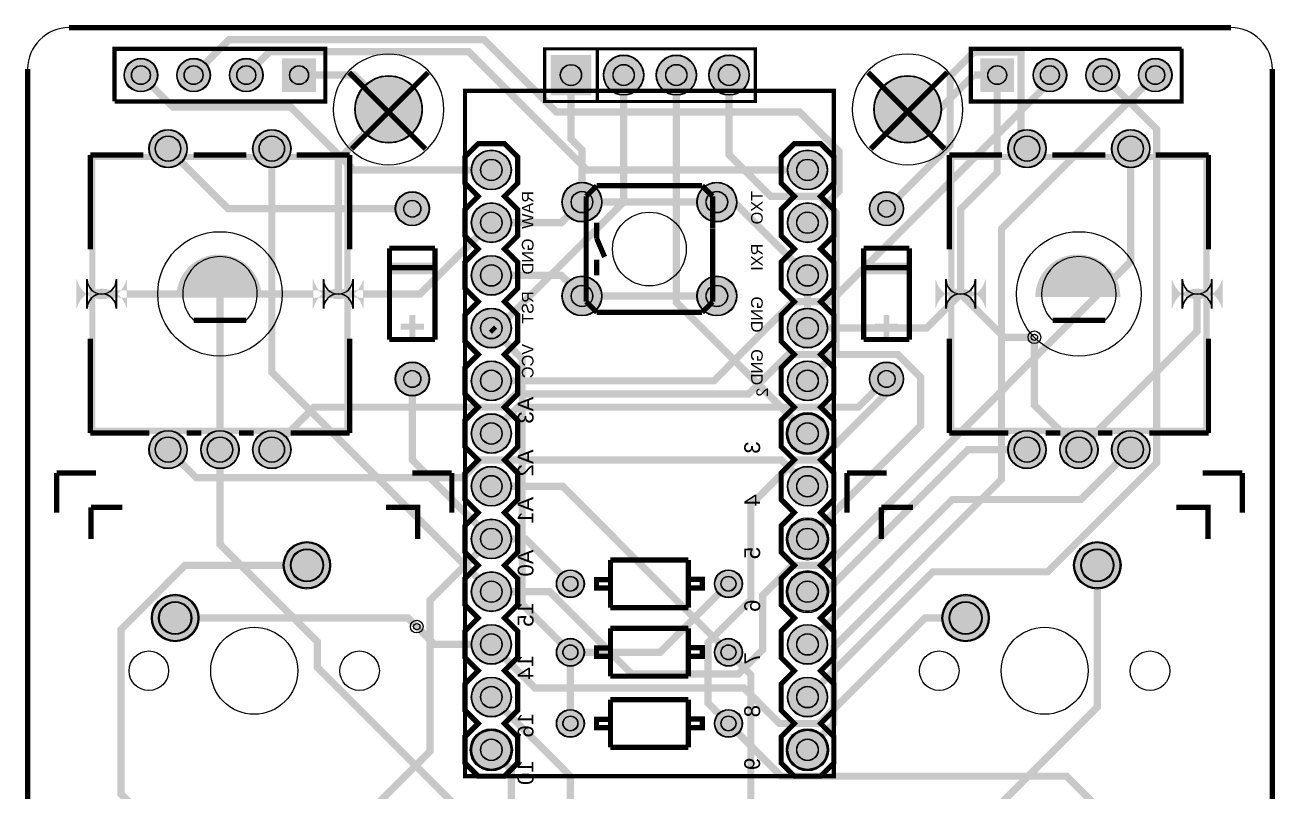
# Model space of a CAD drawing. Header units: millimetres. Extents: x -0.1 to 73.2, y -80.1 to 0.1.
# Drawn here: x -0.1 to 60.1, y -36.8 to 0.1 of the extents above; entities that cross this region are included whole.
import ezdxf

# ---------------------------------------------------------------- set-up
doc = ezdxf.new("R2010")
doc.units = ezdxf.units.MM
for name, color, linetype, true_color in [('BoardOutLine', 7, 'Continuous', 0xff00ff), ('BottomLayer', 7, 'Continuous', 0x0000ff), ('BottomSilkLayer', 7, 'Continuous', 0x66cc33), ('BottomSolderMaskLayer', 7, 'Continuous', 0xaa00ff), ('Document', 7, 'Continuous', 0xffffff), ('Hole', 7, 'Continuous', 0x222222), ('Multi-Layer', 7, 'Continuous', 0xc0c0c0), ('TopLayer', 7, 'Continuous', 0xff0000), ('TopSilkLayer', 7, 'Continuous', 0xffcc00), ('TopSolderMaskLayer', 7, 'Continuous', 0x800080)]:
    doc.layers.add(name, color=color, linetype=linetype, true_color=true_color)
doc.styles.get("Standard").update_dxf_attribs({"font": 'arial.ttf'})

msp = doc.modelspace()

# ---------------------------------------------------------------- hatches: boundary and pattern name
at = {"layer": 'BottomSolderMaskLayer'}
for points in [[(4.648, -2.286, 1), (6.274, -2.286, 1)], [(7.188, -2.286, 1), (8.814, -2.286, 1)], [(9.728, -2.286, 1), (11.354, -2.286, 1)], [(13.894, -3.099), (12.268, -3.099), (12.268, -1.473), (13.894, -1.473)], [(25.215, -1.312), (27.165, -1.312), (27.165, -3.263), (25.215, -3.263)], [(27.755, -2.285, 1), (29.705, -2.285, 1)], [(30.295, -2.285, 1), (32.245, -2.285, 1)], [(32.835, -2.285, 1), (34.785, -2.285, 1)], [(45.923, -1.473), (47.549, -1.473), (47.549, -3.099), (45.923, -3.099)], [(48.463, -2.286, 1), (50.089, -2.286, 1)], [(51.003, -2.286, 1), (52.629, -2.286, 1)], [(53.543, -2.286, 1), (55.169, -2.286, 1)], [(15.773, -3.937, 1), (19.025, -3.937, 1)], [(40.792, -3.937, 1), (44.044, -3.937, 1)], [(5.846, -5.831, 1), (7.697, -5.831, 1)], [(10.846, -5.831, 1), (12.697, -5.831, 1)], [(47.248, -5.831, 1), (49.099, -5.831, 1)], [(52.248, -5.831, 1), (54.099, -5.831, 1)], [(21.387, -6.858, 1), (23.317, -6.858, 1)], [(36.627, -6.858, 1), (38.557, -6.858, 1)], [(25.756, -8.407, 1), (27.686, -8.407, 1)], [(32.258, -8.407, 1), (34.188, -8.407, 1)], [(17.717, -8.727, 1), (19.367, -8.727, 1)], [(21.387, -9.398, 1), (23.317, -9.398, 1)], [(36.627, -9.398, 1), (38.557, -9.398, 1)], [(40.577, -8.727, 1), (42.227, -8.727, 1)], [(21.387, -11.938, 1), (23.317, -11.938, 1)], [(36.627, -11.938, 1), (38.557, -11.938, 1)], [(25.756, -12.929, 1), (27.686, -12.929, 1)], [(32.258, -12.929, 1), (34.188, -12.929, 1)], [(4.796, -12.122, -0.785398), (2.346, -12.122), (2.346, -13.54, -0.785398), (4.796, -13.54)], [(16.196, -12.122, -0.785398), (13.746, -12.122), (13.746, -13.54, -0.785398), (16.196, -13.54)], [(46.198, -12.122, -0.785398), (43.748, -12.122), (43.748, -13.54, -0.785398), (46.198, -13.54)], [(57.599, -12.122, -0.785398), (55.148, -12.122), (55.148, -13.54, -0.785398), (57.599, -13.54)], [(21.387, -14.478, 1), (23.317, -14.478, 1)], [(36.627, -14.478, 1), (38.557, -14.478, 1)], [(17.717, -16.927, 1), (19.367, -16.927, 1)], [(21.387, -17.018, 1), (23.317, -17.018, 1)], [(36.627, -17.018, 1), (38.557, -17.018, 1)], [(40.577, -16.927, 1), (42.227, -16.927, 1)], [(21.387, -19.558, 1), (23.317, -19.558, 1)], [(36.627, -19.558, 1), (38.557, -19.558, 1)], [(5.846, -20.331, 1), (7.697, -20.331, 1)], [(8.346, -20.331, 1), (10.196, -20.331, 1)], [(10.846, -20.331, 1), (12.697, -20.331, 1)], [(47.248, -20.331, 1), (49.099, -20.331, 1)], [(49.748, -20.331, 1), (51.599, -20.331, 1)], [(52.248, -20.331, 1), (54.099, -20.331, 1)], [(21.387, -22.098, 1), (23.317, -22.098, 1)], [(36.627, -22.098, 1), (38.557, -22.098, 1)], [(21.387, -24.638, 1), (23.317, -24.638, 1)], [(36.627, -24.638, 1), (38.557, -24.638, 1)], [(12.319, -25.908, 1), (14.605, -25.908, 1)], [(50.419, -25.908, 1), (52.705, -25.908, 1)], [(21.387, -27.178, 1), (23.317, -27.178, 1)], [(25.487, -26.797, 1), (26.837, -26.797, 1)], [(33.107, -26.797, 1), (34.457, -26.797, 1)], [(36.627, -27.178, 1), (38.557, -27.178, 1)], [(5.969, -28.448, 1), (8.255, -28.448, 1)], [(44.069, -28.448, 1), (46.355, -28.448, 1)], [(21.387, -29.718, 1), (23.317, -29.718, 1)], [(36.627, -29.718, 1), (38.557, -29.718, 1)], [(25.487, -30.099, 1), (26.837, -30.099, 1)], [(33.107, -30.099, 1), (34.457, -30.099, 1)], [(21.387, -32.258, 1), (23.317, -32.258, 1)], [(36.627, -32.258, 1), (38.557, -32.258, 1)], [(25.487, -33.528, 1), (26.837, -33.528, 1)], [(33.107, -33.528, 1), (34.457, -33.528, 1)], [(21.387, -34.798, 1), (23.317, -34.798, 1)], [(36.627, -34.798, 1), (38.557, -34.798, 1)]]:
    msp.add_hatch(color=256, dxfattribs=at).paths.add_polyline_path(points)
at = {"layer": 'Document'}
for points in [[(2.971, -6.081), (15.571, -6.081), (15.571, -6.381), (2.971, -6.381)], [(2.971, -6.381), (2.971, -19.581), (3.271, -19.581), (3.271, -6.381)], [(15.571, -6.381), (15.571, -19.581), (15.271, -19.581), (15.271, -6.381)], [(44.373, -6.081), (56.973, -6.081), (56.973, -6.381), (44.373, -6.381)], [(44.373, -6.381), (44.373, -19.581), (44.673, -19.581), (44.673, -6.381)], [(56.973, -6.381), (56.973, -19.581), (56.673, -19.581), (56.673, -6.381)], [(7.171, -12.981), (7.172, -12.916), (7.175, -12.851), (7.18, -12.786), (7.188, -12.722), (7.197, -12.657), (7.208, -12.593), (7.221, -12.529), (7.237, -12.466), (7.254, -12.403), (7.273, -12.341), (7.295, -12.28), (7.318, -12.219), (7.343, -12.159), (7.37, -12.1), (7.399, -12.042), (7.43, -11.984), (7.462, -11.928), (7.496, -11.873), (7.532, -11.819), (7.57, -11.766), (7.61, -11.714), (7.651, -11.663), (7.693, -11.614), (7.737, -11.566), (7.783, -11.52), (7.83, -11.475), (7.879, -11.432), (7.928, -11.39), (7.98, -11.35), (8.032, -11.311), (8.085, -11.274), (8.14, -11.239), (8.196, -11.206), (8.253, -11.174), (8.311, -11.144), (8.369, -11.116), (8.429, -11.09), (8.489, -11.066), (8.551, -11.044), (8.612, -11.023), (8.675, -11.005), (8.738, -10.989), (8.801, -10.974), (8.865, -10.962), (8.929, -10.952), (8.994, -10.944), (9.059, -10.937), (9.123, -10.933), (9.188, -10.931), (9.254, -10.931), (9.319, -10.933), (9.383, -10.937), (9.448, -10.944), (9.513, -10.952), (9.577, -10.962), (9.641, -10.974), (9.704, -10.989), (9.767, -11.005), (9.83, -11.023), (9.892, -11.044), (9.953, -11.066), (10.013, -11.09), (10.073, -11.116), (10.131, -11.144), (10.189, -11.174), (10.246, -11.206), (10.302, -11.239), (10.357, -11.274), (10.41, -11.311), (10.463, -11.35), (10.514, -11.39), (10.563, -11.432), (10.612, -11.475), (10.659, -11.52), (10.705, -11.566), (10.749, -11.614), (10.791, -11.663), (10.832, -11.714), (10.872, -11.766), (10.91, -11.819), (10.946, -11.873), (10.98, -11.928), (11.012, -11.984), (11.043, -12.042), (11.072, -12.1), (11.099, -12.159), (11.124, -12.219), (11.147, -12.28), (11.169, -12.341), (11.188, -12.403), (11.205, -12.466), (11.221, -12.529), (11.234, -12.593), (11.245, -12.657), (11.255, -12.722), (11.262, -12.786), (11.267, -12.851), (11.27, -12.916), (11.271, -12.981)], [(19.662, -11.887), (19.662, -11.327), (17.422, -11.327), (17.422, -11.887)], [(42.522, -11.887), (42.522, -11.327), (40.282, -11.327), (40.282, -11.887)], [(48.573, -12.981), (48.574, -12.916), (48.577, -12.851), (48.582, -12.786), (48.59, -12.722), (48.599, -12.657), (48.61, -12.593), (48.623, -12.529), (48.639, -12.466), (48.656, -12.403), (48.675, -12.341), (48.697, -12.28), (48.72, -12.219), (48.745, -12.159), (48.772, -12.1), (48.801, -12.042), (48.832, -11.984), (48.864, -11.928), (48.899, -11.873), (48.935, -11.819), (48.972, -11.766), (49.012, -11.714), (49.053, -11.663), (49.095, -11.614), (49.139, -11.566), (49.185, -11.52), (49.232, -11.475), (49.281, -11.432), (49.33, -11.39), (49.382, -11.35), (49.434, -11.311), (49.488, -11.274), (49.542, -11.239), (49.598, -11.206), (49.655, -11.174), (49.713, -11.144), (49.772, -11.116), (49.831, -11.09), (49.891, -11.066), (49.953, -11.044), (50.014, -11.023), (50.077, -11.005), (50.14, -10.989), (50.203, -10.974), (50.267, -10.962), (50.331, -10.952), (50.396, -10.944), (50.461, -10.937), (50.526, -10.933), (50.591, -10.931), (50.656, -10.931), (50.721, -10.933), (50.786, -10.937), (50.85, -10.944), (50.915, -10.952), (50.979, -10.962), (51.043, -10.974), (51.106, -10.989), (51.169, -11.005), (51.232, -11.023), (51.294, -11.044), (51.355, -11.066), (51.415, -11.09), (51.475, -11.116), (51.533, -11.144), (51.591, -11.174), (51.648, -11.206), (51.704, -11.239), (51.759, -11.274), (51.812, -11.311), (51.865, -11.35), (51.916, -11.39), (51.966, -11.432), (52.014, -11.475), (52.061, -11.52), (52.107, -11.566), (52.151, -11.614), (52.193, -11.663), (52.235, -11.714), (52.274, -11.766), (52.312, -11.819), (52.348, -11.873), (52.382, -11.928), (52.414, -11.984), (52.445, -12.042), (52.474, -12.1), (52.501, -12.159), (52.526, -12.219), (52.549, -12.28), (52.571, -12.341), (52.59, -12.403), (52.607, -12.466), (52.623, -12.529), (52.636, -12.593), (52.647, -12.657), (52.657, -12.722), (52.664, -12.786), (52.669, -12.851), (52.672, -12.916), (52.673, -12.981)], [(18.682, -14.127), (18.682, -14.967), (18.402, -14.967), (18.402, -14.127), (18.402, -13.847), (18.682, -13.847)], [(41.542, -14.127), (41.542, -14.967), (41.262, -14.967), (41.262, -14.127), (41.262, -13.847), (41.542, -13.847)], [(18.262, -14.267), (19.102, -14.267), (19.102, -14.547), (18.262, -14.547), (17.982, -14.547), (17.982, -14.267)], [(41.122, -14.267), (41.962, -14.267), (41.962, -14.547), (41.122, -14.547), (40.842, -14.547), (40.842, -14.267)], [(3.271, -19.581), (15.271, -19.581), (15.271, -19.281), (3.271, -19.281)], [(44.673, -19.581), (56.673, -19.581), (56.673, -19.281), (44.673, -19.281)]]:
    msp.add_hatch(color=256, dxfattribs=at).paths.add_polyline_path(points)
at = {"layer": 'Multi-Layer'}
for points in [[(4.674, -2.286, 1), (6.248, -2.286, 1)], [(7.214, -2.286, 1), (8.788, -2.286, 1)], [(9.754, -2.286, 1), (11.328, -2.286, 1)], [(13.868, -3.073), (12.294, -3.073), (12.294, -1.499), (13.868, -1.499)], [(25.24, -1.337), (27.14, -1.337), (27.14, -3.237), (25.24, -3.237)], [(27.78, -2.285, 1), (29.68, -2.285, 1)], [(30.32, -2.285, 1), (32.22, -2.285, 1)], [(32.86, -2.285, 1), (34.76, -2.285, 1)], [(45.949, -1.499), (47.523, -1.499), (47.523, -3.073), (45.949, -3.073)], [(48.489, -2.286, 1), (50.064, -2.286, 1)], [(51.029, -2.286, 1), (52.604, -2.286, 1)], [(53.569, -2.286, 1), (55.144, -2.286, 1)], [(15.799, -3.937, 1), (18.999, -3.937, 1)], [(40.818, -3.937, 1), (44.018, -3.937, 1)], [(5.871, -5.831, 1), (7.671, -5.831, 1)], [(10.871, -5.831, 1), (12.671, -5.831, 1)], [(47.273, -5.831, 1), (49.073, -5.831, 1)], [(52.273, -5.831, 1), (54.073, -5.831, 1)], [(21.412, -6.858, 1), (23.292, -6.858, 1)], [(36.652, -6.858, 1), (38.532, -6.858, 1)], [(25.781, -8.407, 1), (27.661, -8.407, 1)], [(32.283, -8.407, 1), (34.163, -8.407, 1)], [(17.742, -8.727, 1), (19.342, -8.727, 1)], [(40.602, -8.727, 1), (42.202, -8.727, 1)], [(21.412, -9.398, 1), (23.292, -9.398, 1)], [(36.652, -9.398, 1), (38.532, -9.398, 1)], [(21.412, -11.938, 1), (23.292, -11.938, 1)], [(36.652, -11.938, 1), (38.532, -11.938, 1)], [(25.781, -12.929, 1), (27.661, -12.929, 1)], [(32.283, -12.929, 1), (34.163, -12.929, 1)], [(4.771, -12.131, -0.785398), (2.371, -12.131), (2.371, -13.531, -0.785398), (4.771, -13.531)], [(16.171, -12.131, -0.785398), (13.771, -12.131), (13.771, -13.531, -0.785398), (16.171, -13.531)], [(46.173, -12.131, -0.785398), (43.773, -12.131), (43.773, -13.531, -0.785398), (46.173, -13.531)], [(57.573, -12.131, -0.785398), (55.173, -12.131), (55.173, -13.531, -0.785398), (57.573, -13.531)], [(21.412, -14.478, 1), (23.292, -14.478, 1)], [(36.652, -14.478, 1), (38.532, -14.478, 1)], [(17.742, -16.927, 1), (19.342, -16.927, 1)], [(21.412, -17.018, 1), (23.292, -17.018, 1)], [(36.652, -17.018, 1), (38.532, -17.018, 1)], [(40.602, -16.927, 1), (42.202, -16.927, 1)], [(21.412, -19.558, 1), (23.292, -19.558, 1)], [(36.652, -19.558, 1), (38.532, -19.558, 1)], [(5.871, -20.331, 1), (7.671, -20.331, 1)], [(8.371, -20.331, 1), (10.171, -20.331, 1)], [(10.871, -20.331, 1), (12.671, -20.331, 1)], [(47.273, -20.331, 1), (49.073, -20.331, 1)], [(49.773, -20.331, 1), (51.573, -20.331, 1)], [(52.273, -20.331, 1), (54.073, -20.331, 1)], [(21.412, -22.098, 1), (23.292, -22.098, 1)], [(36.652, -22.098, 1), (38.532, -22.098, 1)], [(21.412, -24.638, 1), (23.292, -24.638, 1)], [(36.652, -24.638, 1), (38.532, -24.638, 1)], [(12.37, -25.908, 1), (14.554, -25.908, 1)], [(50.47, -25.908, 1), (52.654, -25.908, 1)], [(21.412, -27.178, 1), (23.292, -27.178, 1)], [(25.512, -26.797, 1), (26.812, -26.797, 1)], [(33.132, -26.797, 1), (34.432, -26.797, 1)], [(36.652, -27.178, 1), (38.532, -27.178, 1)], [(6.02, -28.448, 1), (8.204, -28.448, 1)], [(44.12, -28.448, 1), (46.304, -28.448, 1)], [(21.412, -29.718, 1), (23.292, -29.718, 1)], [(36.652, -29.718, 1), (38.532, -29.718, 1)], [(25.512, -30.099, 1), (26.812, -30.099, 1)], [(33.132, -30.099, 1), (34.432, -30.099, 1)], [(21.412, -32.258, 1), (23.292, -32.258, 1)], [(36.652, -32.258, 1), (38.532, -32.258, 1)], [(25.512, -33.528, 1), (26.812, -33.528, 1)], [(33.132, -33.528, 1), (34.432, -33.528, 1)], [(21.412, -34.798, 1), (23.292, -34.798, 1)], [(36.652, -34.798, 1), (38.532, -34.798, 1)]]:
    msp.add_hatch(color=256, dxfattribs=at).paths.add_polyline_path(points)
at = {"layer": 'TopSolderMaskLayer'}
for points in [[(4.648, -2.286, 1), (6.274, -2.286, 1)], [(7.188, -2.286, 1), (8.814, -2.286, 1)], [(9.728, -2.286, 1), (11.354, -2.286, 1)], [(13.894, -3.099), (12.268, -3.099), (12.268, -1.473), (13.894, -1.473)], [(25.215, -1.312), (27.165, -1.312), (27.165, -3.263), (25.215, -3.263)], [(27.755, -2.285, 1), (29.705, -2.285, 1)], [(30.295, -2.285, 1), (32.245, -2.285, 1)], [(32.835, -2.285, 1), (34.785, -2.285, 1)], [(45.923, -1.473), (47.549, -1.473), (47.549, -3.099), (45.923, -3.099)], [(48.463, -2.286, 1), (50.089, -2.286, 1)], [(51.003, -2.286, 1), (52.629, -2.286, 1)], [(53.543, -2.286, 1), (55.169, -2.286, 1)], [(15.773, -3.937, 1), (19.025, -3.937, 1)], [(40.792, -3.937, 1), (44.044, -3.937, 1)], [(5.846, -5.831, 1), (7.697, -5.831, 1)], [(10.846, -5.831, 1), (12.697, -5.831, 1)], [(47.248, -5.831, 1), (49.099, -5.831, 1)], [(52.248, -5.831, 1), (54.099, -5.831, 1)], [(21.387, -6.858, 1), (23.317, -6.858, 1)], [(36.627, -6.858, 1), (38.557, -6.858, 1)], [(25.756, -8.407, 1), (27.686, -8.407, 1)], [(32.258, -8.407, 1), (34.188, -8.407, 1)], [(17.717, -8.727, 1), (19.367, -8.727, 1)], [(21.387, -9.398, 1), (23.317, -9.398, 1)], [(36.627, -9.398, 1), (38.557, -9.398, 1)], [(40.577, -8.727, 1), (42.227, -8.727, 1)], [(21.387, -11.938, 1), (23.317, -11.938, 1)], [(36.627, -11.938, 1), (38.557, -11.938, 1)], [(25.756, -12.929, 1), (27.686, -12.929, 1)], [(32.258, -12.929, 1), (34.188, -12.929, 1)], [(4.796, -12.122, -0.785398), (2.346, -12.122), (2.346, -13.54, -0.785398), (4.796, -13.54)], [(16.196, -12.122, -0.785398), (13.746, -12.122), (13.746, -13.54, -0.785398), (16.196, -13.54)], [(46.198, -12.122, -0.785398), (43.748, -12.122), (43.748, -13.54, -0.785398), (46.198, -13.54)], [(57.599, -12.122, -0.785398), (55.148, -12.122), (55.148, -13.54, -0.785398), (57.599, -13.54)], [(21.387, -14.478, 1), (23.317, -14.478, 1)], [(36.627, -14.478, 1), (38.557, -14.478, 1)], [(17.717, -16.927, 1), (19.367, -16.927, 1)], [(21.387, -17.018, 1), (23.317, -17.018, 1)], [(36.627, -17.018, 1), (38.557, -17.018, 1)], [(40.577, -16.927, 1), (42.227, -16.927, 1)], [(21.387, -19.558, 1), (23.317, -19.558, 1)], [(36.627, -19.558, 1), (38.557, -19.558, 1)], [(5.846, -20.331, 1), (7.697, -20.331, 1)], [(8.346, -20.331, 1), (10.196, -20.331, 1)], [(10.846, -20.331, 1), (12.697, -20.331, 1)], [(47.248, -20.331, 1), (49.099, -20.331, 1)], [(49.748, -20.331, 1), (51.599, -20.331, 1)], [(52.248, -20.331, 1), (54.099, -20.331, 1)], [(21.387, -22.098, 1), (23.317, -22.098, 1)], [(36.627, -22.098, 1), (38.557, -22.098, 1)], [(21.387, -24.638, 1), (23.317, -24.638, 1)], [(36.627, -24.638, 1), (38.557, -24.638, 1)], [(12.319, -25.908, 1), (14.605, -25.908, 1)], [(50.419, -25.908, 1), (52.705, -25.908, 1)], [(21.387, -27.178, 1), (23.317, -27.178, 1)], [(25.487, -26.797, 1), (26.837, -26.797, 1)], [(33.107, -26.797, 1), (34.457, -26.797, 1)], [(36.627, -27.178, 1), (38.557, -27.178, 1)], [(5.969, -28.448, 1), (8.255, -28.448, 1)], [(44.069, -28.448, 1), (46.355, -28.448, 1)], [(21.387, -29.718, 1), (23.317, -29.718, 1)], [(36.627, -29.718, 1), (38.557, -29.718, 1)], [(25.487, -30.099, 1), (26.837, -30.099, 1)], [(33.107, -30.099, 1), (34.457, -30.099, 1)], [(21.387, -32.258, 1), (23.317, -32.258, 1)], [(36.627, -32.258, 1), (38.557, -32.258, 1)], [(25.487, -33.528, 1), (26.837, -33.528, 1)], [(33.107, -33.528, 1), (34.457, -33.528, 1)], [(21.387, -34.798, 1), (23.317, -34.798, 1)], [(36.627, -34.798, 1), (38.557, -34.798, 1)]]:
    msp.add_hatch(color=256, dxfattribs=at).paths.add_polyline_path(points)

# ---------------------------------------------------------------- linework, layer by layer
at = {"layer": 'BoardOutLine', "const_width": 0.254}
for points in [[(2, 0), (58, 0)], [(0, -78), (0, -2)], [(60, -2), (60, -78)]]:
    msp.add_lwpolyline(points, dxfattribs=at)
at = {"layer": 'BoardOutLine'}
for centre, start, end in [((2, -2), 90, 180), ((58, -2), 0, 90)]:
    msp.add_arc(centre, 2, start, end, dxfattribs=at)
at = {"layer": 'BottomLayer', "const_width": 0.35}
for points in [[(37.592, -9.398), (39.116, -7.874), (39.116, -5.969), (37.206, -4.059), (25.476, -4.059), (22.002, -0.584), (9.703, -0.584), (8.001, -2.286)], [(10.541, -2.286), (11.667, -1.16), (21.267, -1.16), (26.965, -6.858), (37.592, -6.858)], [(5.461, -2.286), (6.999, -3.824), (12.685, -3.824), (15.718, -6.858), (22.352, -6.858)], [(13.081, -2.286), (15.748, -2.286), (17.399, -3.937)], [(49.276, -2.286), (49.276, -2.617), (38.686, -13.208), (36.894, -13.208), (33.084, -17.018), (22.352, -17.018)], [(51.816, -2.286), (54.427, -4.897), (54.427, -20.964), (49.167, -26.223), (43.627, -26.223), (37.592, -32.258)], [(42.418, -3.937), (43.947, -3.937), (45.598, -2.286)], [(46.736, -2.286), (45.598, -2.286)], [(6.771, -5.831), (9.667, -8.727), (18.542, -8.727)], [(53.172, -5.832), (53.172, -11.28), (38.547, -25.908), (36.878, -25.908), (35.428, -27.358), (35.428, -29.98), (34.265, -31.143), (29.124, -31.143), (25.159, -27.178), (22.352, -27.178)], [(26.721, -8.407), (25.73, -9.398), (22.352, -9.398)], [(33.223, -8.407), (26.721, -8.407)], [(37.592, -11.938), (34.061, -8.407), (33.223, -8.407)], [(22.352, -9.398), (18.919, -12.831), (14.971, -12.831)], [(22.352, -11.938), (25.73, -11.938), (26.721, -12.929)], [(9.271, -16.993), (9.271, -12.832), (3.571, -12.832)], [(14.971, -12.832), (9.271, -12.832), (9.271, -16.993)], [(33.223, -12.929), (26.721, -12.929)], [(37.592, -14.478), (43.326, -14.478), (44.973, -12.831)], [(44.973, -12.831), (47.064, -14.922), (48.53, -14.922)], [(37.592, -24.638), (43.053, -19.177), (43.053, -16.853), (41.948, -15.748), (36.655, -15.748), (34.75, -17.653), (23.543, -17.653), (22.908, -18.288), (13.815, -18.288), (11.77, -20.33)], [(9.271, -16.992), (9.271, -20.331)], [(22.352, -19.558), (23.622, -18.288), (40.041, -18.288), (41.402, -16.927)], [(6.771, -20.331), (8.128, -21.687), (20.969, -21.687), (21.827, -20.83), (36.324, -20.83), (37.592, -22.098)], [(37.592, -27.178), (38.481, -27.178), (45.329, -20.33), (48.174, -20.33)], [(37.592, -29.718), (44.573, -22.737), (50.767, -22.737), (53.173, -20.331)], [(22.352, -22.098), (25.781, -22.098), (33.782, -30.099)], [(22.352, -24.638), (19.396, -27.594), (19.396, -34.869), (15.022, -39.243)], [(26.162, -26.797), (24.003, -24.638), (22.352, -24.638)], [(13.462, -25.908), (7.592, -25.908), (4.506, -28.994), (4.506, -36.927), (6.822, -39.243)], [(7.112, -28.448), (18.343, -28.448), (18.757, -28.862)], [(22.352, -29.718), (24.448, -31.814), (34.529, -31.814), (36.243, -33.528), (38.176, -33.528), (43.256, -28.448), (45.212, -28.448)], [(33.782, -33.528), (36.321, -36.067), (50.073, -36.067), (53.249, -39.243)]]:
    msp.add_lwpolyline(points, dxfattribs=at)
at = {"layer": 'BottomSilkLayer', "const_width": 0.203}
msp.add_lwpolyline([(38.862, -3.048), (38.862, -36.068), (21.082, -36.068), (21.082, -3.048), (38.862, -3.048)], close=True, dxfattribs=at)
at = {"layer": 'BottomSilkLayer'}
for centre in [(37.592, -19.558), (37.592, -24.638), (37.592, -27.178), (22.352, -34.798), (37.592, -34.798)]:
    msp.add_circle(centre, 1.016, dxfattribs=at)
at = {"layer": 'BottomSolderMaskLayer'}
for points in [[(2.856, -12.122), (2.856, -13.54)], [(4.286, -12.122), (4.286, -13.54)], [(14.256, -12.122), (14.256, -13.54)], [(15.686, -12.122), (15.686, -13.54)], [(44.258, -12.122), (44.258, -13.54)], [(45.688, -12.122), (45.688, -13.54)], [(55.658, -12.122), (55.658, -13.54)], [(57.088, -12.122), (57.088, -13.54)]]:
    msp.add_lwpolyline(points, close=True, dxfattribs=at)
for centre, radius in [((5.461, -2.286), 0.813), ((8.001, -2.286), 0.813), ((10.541, -2.286), 0.813), ((26.19, -2.287), 0.513), ((28.73, -2.285), 0.975), ((28.73, -2.284), 0.513), ((31.27, -2.285), 0.975), ((31.27, -2.284), 0.513), ((33.81, -2.285), 0.975), ((33.81, -2.284), 0.513), ((49.276, -2.286), 0.813), ((51.816, -2.286), 0.813), ((54.356, -2.286), 0.813), ((5.461, -2.286), 0.459), ((8.001, -2.286), 0.459), ((10.541, -2.286), 0.459), ((13.081, -2.286), 0.459), ((17.399, -3.937), 1.626), ((17.399, -3.937), 1.626), ((42.418, -3.937), 1.626), ((42.418, -3.937), 1.626), ((46.736, -2.286), 0.459), ((49.276, -2.286), 0.459), ((51.816, -2.286), 0.459), ((54.356, -2.286), 0.459), ((6.771, -5.831), 0.925), ((6.771, -5.831), 0.617), ((11.771, -5.831), 0.925), ((11.771, -5.831), 0.617), ((48.173, -5.831), 0.925), ((48.173, -5.831), 0.617), ((53.173, -5.831), 0.925), ((53.173, -5.831), 0.617), ((22.352, -6.858), 0.965), ((37.592, -6.858), 0.965), ((22.352, -6.858), 0.522), ((37.592, -6.858), 0.522), ((26.721, -8.407), 0.965), ((33.223, -8.407), 0.965), ((18.542, -8.727), 0.825), ((18.542, -8.727), 0.413), ((22.352, -9.398), 0.965), ((26.721, -8.407), 0.522), ((33.223, -8.407), 0.522), ((37.592, -9.398), 0.965), ((41.402, -8.727), 0.825), ((41.402, -8.727), 0.413), ((22.352, -9.398), 0.522), ((37.592, -9.398), 0.522), ((22.352, -11.938), 0.965), ((22.352, -11.938), 0.522), ((37.592, -11.938), 0.965), ((37.592, -11.938), 0.522), ((26.721, -12.929), 0.965), ((33.223, -12.929), 0.965), ((26.721, -12.929), 0.522), ((33.223, -12.929), 0.522), ((22.352, -14.478), 0.965), ((37.592, -14.478), 0.965), ((22.352, -14.478), 0.522), ((37.592, -14.478), 0.522), ((18.542, -16.927), 0.825), ((22.352, -17.018), 0.965), ((37.592, -17.018), 0.965), ((41.402, -16.927), 0.825), ((18.542, -16.927), 0.413), ((22.352, -17.018), 0.522), ((37.592, -17.018), 0.522), ((41.402, -16.927), 0.413), ((22.352, -19.558), 0.965), ((37.592, -19.558), 0.965), ((22.352, -19.558), 0.522), ((37.592, -19.558), 0.522), ((6.771, -20.331), 0.925), ((6.771, -20.331), 0.617), ((9.271, -20.331), 0.925), ((9.271, -20.331), 0.617), ((11.771, -20.331), 0.925), ((11.771, -20.331), 0.617), ((48.173, -20.331), 0.925), ((48.173, -20.331), 0.617), ((50.673, -20.331), 0.925), ((50.673, -20.331), 0.617), ((53.173, -20.331), 0.925), ((53.173, -20.331), 0.617), ((22.352, -22.098), 0.965), ((22.352, -22.098), 0.522), ((37.592, -22.098), 0.965), ((37.592, -22.098), 0.522), ((22.352, -24.638), 0.965), ((37.592, -24.638), 0.965), ((22.352, -24.638), 0.522), ((37.592, -24.638), 0.522), ((13.462, -25.908), 1.143), ((13.462, -25.908), 0.797), ((51.562, -25.908), 1.143), ((51.562, -25.908), 0.797), ((22.352, -27.178), 0.965), ((26.162, -26.797), 0.675), ((26.162, -26.797), 0.364), ((33.782, -26.797), 0.675), ((33.782, -26.797), 0.364), ((37.592, -27.178), 0.965), ((22.352, -27.178), 0.522), ((37.592, -27.178), 0.522), ((7.112, -28.448), 1.143), ((7.112, -28.448), 0.797), ((45.212, -28.448), 1.143), ((45.212, -28.448), 0.797), ((22.352, -29.718), 0.965), ((37.592, -29.718), 0.965), ((22.352, -29.718), 0.522), ((26.162, -30.099), 0.675), ((33.782, -30.099), 0.675), ((37.592, -29.718), 0.522), ((26.162, -30.099), 0.364), ((33.782, -30.099), 0.364), ((22.352, -32.258), 0.965), ((37.592, -32.258), 0.965), ((22.352, -32.258), 0.522), ((37.592, -32.258), 0.522), ((26.162, -33.528), 0.675), ((33.782, -33.528), 0.675), ((26.162, -33.528), 0.364), ((33.782, -33.528), 0.364), ((22.352, -34.798), 0.965), ((22.352, -34.798), 0.522), ((37.592, -34.798), 0.965), ((37.592, -34.798), 0.522)]:
    msp.add_circle(centre, radius, dxfattribs=at)
for centre, start, end in [((3.571, -12.122), 180, 0), ((14.971, -12.122), 180, 0), ((44.973, -12.122), 180, 0), ((56.373, -12.122), 180, 0), ((3.571, -13.54), 0, 180), ((14.971, -13.54), 0, 180), ((44.973, -13.54), 0, 180), ((56.373, -13.54), 0, 180)]:
    msp.add_arc(centre, 0.715, start, end, dxfattribs=at)
at = {"layer": 'Document', "const_width": 0.254}
for points in [[(27.432, -7.62), (26.924, -8.128)], [(27.432, -7.62), (27.813, -7.62)], [(32.512, -7.62), (32.131, -7.62)], [(33.02, -8.128), (32.512, -7.62)], [(26.924, -8.128), (26.924, -9.652)], [(33.02, -9.652), (33.02, -8.128)], [(27.432, -9.398), (27.432, -10.16)], [(27.432, -10.16), (27.813, -11.049)], [(27.432, -11.176), (27.432, -11.938)], [(26.924, -13.208), (26.924, -11.684)], [(33.02, -13.208), (33.02, -11.684)], [(27.432, -13.716), (26.924, -13.208)], [(32.512, -13.716), (33.02, -13.208)], [(27.432, -13.716), (27.813, -13.716)], [(32.512, -13.716), (32.131, -13.716)]]:
    msp.add_lwpolyline(points, dxfattribs=at)
at = {"layer": 'Hole'}
for centre in [(48.53, -14.922), (18.757, -28.862)]:
    msp.add_circle(centre, 0.153, dxfattribs=at)
at = {"layer": 'Multi-Layer'}
for points in [[(2.871, -12.131), (2.871, -13.531)], [(4.271, -12.131), (4.271, -13.531)], [(14.271, -12.131), (14.271, -13.531)], [(15.671, -12.131), (15.671, -13.531)], [(44.273, -12.131), (44.273, -13.531)], [(45.673, -12.131), (45.673, -13.531)], [(55.673, -12.131), (55.673, -13.531)], [(57.073, -12.131), (57.073, -13.531)]]:
    msp.add_lwpolyline(points, close=True, dxfattribs=at)
for centre, radius in [((5.461, -2.286), 0.787), ((8.001, -2.286), 0.787), ((10.541, -2.286), 0.787), ((26.19, -2.287), 0.5), ((28.73, -2.285), 0.95), ((28.73, -2.284), 0.5), ((31.27, -2.285), 0.95), ((31.27, -2.284), 0.5), ((33.81, -2.285), 0.95), ((33.81, -2.284), 0.5), ((49.276, -2.286), 0.787), ((51.816, -2.286), 0.787), ((54.356, -2.286), 0.787), ((5.461, -2.286), 0.445), ((8.001, -2.286), 0.445), ((10.541, -2.286), 0.445), ((13.081, -2.286), 0.445), ((17.399, -3.937), 1.6), ((17.399, -3.937), 1.6), ((42.418, -3.937), 1.6), ((42.418, -3.937), 1.6), ((46.736, -2.286), 0.445), ((49.276, -2.286), 0.445), ((51.816, -2.286), 0.445), ((54.356, -2.286), 0.445), ((6.771, -5.831), 0.9), ((6.771, -5.831), 0.6), ((11.771, -5.831), 0.9), ((11.771, -5.831), 0.6), ((48.173, -5.831), 0.9), ((48.173, -5.831), 0.6), ((53.173, -5.831), 0.9), ((53.173, -5.831), 0.6), ((22.352, -6.858), 0.94), ((37.592, -6.858), 0.94), ((22.352, -6.858), 0.508), ((37.592, -6.858), 0.508), ((26.721, -8.407), 0.94), ((33.223, -8.407), 0.94), ((18.542, -8.727), 0.8), ((18.542, -8.727), 0.4), ((26.721, -8.407), 0.508), ((33.223, -8.407), 0.508), ((41.402, -8.727), 0.8), ((41.402, -8.727), 0.4), ((22.352, -9.398), 0.94), ((22.352, -9.398), 0.508), ((37.592, -9.398), 0.94), ((37.592, -9.398), 0.508), ((22.352, -11.938), 0.94), ((22.352, -11.938), 0.508), ((37.592, -11.938), 0.94), ((37.592, -11.938), 0.508), ((26.721, -12.929), 0.94), ((33.223, -12.929), 0.94), ((26.721, -12.929), 0.508), ((33.223, -12.929), 0.508), ((22.352, -14.478), 0.94), ((37.592, -14.478), 0.94), ((22.352, -14.478), 0.508), ((37.592, -14.478), 0.508), ((48.53, -14.922), 0.305), ((18.542, -16.927), 0.8), ((22.352, -17.018), 0.94), ((37.592, -17.018), 0.94), ((41.402, -16.927), 0.8), ((18.542, -16.927), 0.4), ((22.352, -17.018), 0.508), ((37.592, -17.018), 0.508), ((41.402, -16.927), 0.4), ((22.352, -19.558), 0.94), ((37.592, -19.558), 0.94), ((22.352, -19.558), 0.508), ((37.592, -19.558), 0.508), ((6.771, -20.331), 0.9), ((6.771, -20.331), 0.6), ((9.271, -20.331), 0.9), ((9.271, -20.331), 0.6), ((11.771, -20.331), 0.9), ((11.771, -20.331), 0.6), ((48.173, -20.331), 0.9), ((48.173, -20.331), 0.6), ((50.673, -20.331), 0.9), ((50.673, -20.331), 0.6), ((53.173, -20.331), 0.9), ((53.173, -20.331), 0.6), ((22.352, -22.098), 0.94), ((22.352, -22.098), 0.508), ((37.592, -22.098), 0.94), ((37.592, -22.098), 0.508), ((22.352, -24.638), 0.94), ((37.592, -24.638), 0.94), ((22.352, -24.638), 0.508), ((37.592, -24.638), 0.508), ((13.462, -25.908), 1.092), ((13.462, -25.908), 0.762), ((51.562, -25.908), 1.092), ((51.562, -25.908), 0.762), ((22.352, -27.178), 0.94), ((26.162, -26.797), 0.65), ((26.162, -26.797), 0.35), ((33.782, -26.797), 0.65), ((33.782, -26.797), 0.35), ((37.592, -27.178), 0.94), ((22.352, -27.178), 0.508), ((37.592, -27.178), 0.508), ((7.112, -28.448), 1.092), ((7.112, -28.448), 0.762), ((45.212, -28.448), 1.092), ((45.212, -28.448), 0.762), ((10.922, -30.988), 2.096), ((18.757, -28.862), 0.305), ((22.352, -29.718), 0.94), ((37.592, -29.718), 0.94), ((49.022, -30.988), 2.096), ((22.352, -29.718), 0.508), ((26.162, -30.099), 0.65), ((33.782, -30.099), 0.65), ((37.592, -29.718), 0.508), ((5.842, -30.988), 0.953), ((16.002, -30.988), 0.953), ((26.162, -30.099), 0.35), ((33.782, -30.099), 0.35), ((43.942, -30.988), 0.953), ((54.102, -30.988), 0.953), ((22.352, -32.258), 0.94), ((37.592, -32.258), 0.94), ((22.352, -32.258), 0.508), ((37.592, -32.258), 0.508), ((26.162, -33.528), 0.65), ((33.782, -33.528), 0.65), ((26.162, -33.528), 0.35), ((33.782, -33.528), 0.35), ((22.352, -34.798), 0.94), ((22.352, -34.798), 0.508), ((37.592, -34.798), 0.94), ((37.592, -34.798), 0.508)]:
    msp.add_circle(centre, radius, dxfattribs=at)
for centre, start, end in [((3.571, -12.131), 180, 0), ((14.971, -12.131), 180, 0), ((44.973, -12.131), 180, 0), ((56.373, -12.131), 180, 0), ((3.571, -13.531), 0, 180), ((14.971, -13.531), 0, 180), ((44.973, -13.531), 0, 180), ((56.373, -13.531), 0, 180)]:
    msp.add_arc(centre, 0.7, start, end, dxfattribs=at)
at = {"layer": 'TopLayer', "const_width": 0.35}
for points in [[(48.174, -5.832), (47.879, -5.832), (47.879, -1.168), (45.619, -1.168), (44.47, -2.322), (44.47, -5.659), (41.402, -8.727)], [(28.73, -2.285), (28.73, -8.408), (22.506, -14.632)], [(26.19, -2.287), (26.19, -3.588)], [(37.592, -19.558), (31.27, -13.236), (31.27, -2.285)], [(37.592, -17.018), (38.966, -15.644), (38.966, -8.91), (38.184, -8.128), (35.814, -8.128), (33.81, -6.124), (33.81, -2.286)], [(54.356, -2.286), (46.944, -9.698), (46.944, -21.764), (38.863, -29.845), (38.863, -33.527), (37.592, -34.798)], [(46.736, -2.286), (46.736, -3.424)], [(26.19, -3.589), (26.19, -5.362), (26.721, -5.893), (26.721, -8.407)], [(46.736, -3.424), (46.736, -6.985), (44.973, -8.748), (44.973, -12.832)], [(17.399, -3.937), (14.971, -6.365), (14.971, -12.832)], [(22.352, -27.178), (11.771, -16.597), (11.771, -5.831)], [(37.592, -11.938), (37.592, -14.478)], [(56.373, -12.831), (56.373, -14.631), (50.673, -20.331)], [(22.352, -14.478), (22.506, -14.632)], [(22.506, -14.632), (23.839, -15.965), (23.839, -27.776), (26.162, -30.099)], [(50.673, -20.331), (48.53, -18.188), (48.53, -14.922)], [(22.352, -24.638), (18.542, -20.828), (18.542, -16.927)], [(41.402, -16.927), (41.402, -17.629), (38.203, -20.828), (37.028, -20.828), (34.861, -22.995), (34.861, -27.562), (32.801, -29.622), (32.801, -32.547), (33.782, -33.528)], [(20.447, -59.563), (20.447, -37.303), (13.97, -30.826), (13.97, -29.591), (9.271, -24.892), (9.271, -20.33)], [(51.562, -25.908), (51.562, -32.73), (45.049, -39.243)], [(26.162, -30.099), (30.48, -30.099), (33.782, -26.797)], [(22.352, -29.718), (19.613, -29.718), (18.757, -28.862)], [(26.162, -33.528), (26.162, -30.099)], [(33.782, -30.099), (34.86, -31.177), (34.86, -48.369), (33.687, -49.542), (33.687, -57.908), (34.072, -58.293)], [(22.352, -32.258), (26.162, -36.068), (26.162, -47.498)], [(22.352, -34.798), (23.316, -35.762), (23.316, -63.702), (26.162, -66.548)]]:
    msp.add_lwpolyline(points, dxfattribs=at)
at = {"layer": 'TopSilkLayer'}
for points, const_width in [([(4.191, -3.556), (4.191, -1.016), (14.351, -1.016), (14.351, -3.556), (12.446, -3.556)], 0.203), ([(27.46, -1.016), (27.46, -3.556)], 0.15), ([(55.626, -1.016), (55.626, -3.556), (45.466, -3.556), (45.466, -1.016), (47.371, -1.016)], 0.203), ([(55.626, -1.016), (47.371, -1.016)], 0.203), ([(15.494, -2.159), (19.177, -5.842)], 0.254), ([(19.304, -2.159), (15.621, -5.842)], 0.254), ([(40.513, -2.159), (44.196, -5.842)], 0.254), ([(44.323, -2.159), (40.64, -5.842)], 0.254), ([(4.191, -3.556), (12.446, -3.556)], 0.203), ([(3.021, -10.681), (3.021, -6.131)], 0.254), ([(3.021, -6.131), (5.571, -6.131)], 0.254), ([(7.996, -6.131), (10.546, -6.131)], 0.254), ([(12.971, -6.131), (15.521, -6.131)], 0.254), ([(15.521, -10.681), (15.521, -6.131)], 0.254), ([(44.423, -10.681), (44.423, -6.131)], 0.254), ([(44.423, -6.131), (46.973, -6.131)], 0.254), ([(49.398, -6.131), (51.948, -6.131)], 0.254), ([(54.373, -6.131), (56.924, -6.131)], 0.254), ([(56.923, -10.681), (56.923, -6.131)], 0.254), ([(32.131, -7.62), (27.813, -7.62)], 0.254), ([(26.924, -9.652), (26.924, -11.684)], 0.254), ([(33.02, -9.677), (33.02, -11.684)], 0.254), ([(17.442, -10.627), (17.442, -15.027)], 0.254), ([(19.642, -10.627), (17.442, -10.627)], 0.254), ([(19.642, -10.627), (19.642, -15.027)], 0.254), ([(40.302, -10.627), (40.302, -15.027)], 0.254), ([(42.502, -10.627), (40.302, -10.627)], 0.254), ([(42.502, -10.627), (42.502, -15.027)], 0.254), ([(19.642, -11.566), (17.442, -11.566)], 0.254), ([(42.502, -11.566), (40.302, -11.566)], 0.254), ([(27.813, -13.716), (32.131, -13.716)], 0.254), ([(10.541, -14.101), (8.001, -14.101)], 0.254), ([(51.943, -14.101), (49.403, -14.101)], 0.254), ([(3.021, -19.531), (3.021, -14.981)], 0.254), ([(15.521, -19.531), (15.521, -14.981)], 0.254), ([(19.642, -15.027), (17.442, -15.027)], 0.254), ([(42.502, -15.027), (40.302, -15.027)], 0.254), ([(44.423, -19.531), (44.423, -14.981)], 0.254), ([(56.923, -19.531), (56.923, -14.981)], 0.254), ([(3.021, -19.531), (5.871, -19.531)], 0.254), ([(7.671, -19.531), (8.371, -19.531)], 0.254), ([(10.191, -19.531), (10.891, -19.531)], 0.254), ([(12.671, -19.531), (15.521, -19.531)], 0.254), ([(44.423, -19.531), (47.273, -19.531)], 0.254), ([(49.073, -19.531), (49.773, -19.531)], 0.254), ([(51.593, -19.531), (52.293, -19.531)], 0.254), ([(54.073, -19.531), (56.923, -19.531)], 0.254), ([(1.397, -21.463), (3.302, -21.463)], 0.254), ([(1.397, -21.463), (1.397, -23.368)], 0.254), ([(18.542, -21.463), (20.447, -21.463)], 0.254), ([(20.447, -23.368), (20.447, -21.463)], 0.254), ([(39.497, -21.463), (41.402, -21.463)], 0.254), ([(39.497, -21.463), (39.497, -23.368)], 0.254), ([(56.642, -21.463), (58.547, -21.463)], 0.254), ([(58.547, -23.368), (58.547, -21.463)], 0.254), ([(3.048, -23.114), (3.048, -24.638)], 0.254), ([(3.048, -23.114), (4.572, -23.114)], 0.254), ([(17.272, -23.114), (18.796, -23.114), (18.796, -24.638)], 0.254), ([(41.148, -23.114), (41.148, -24.638)], 0.254), ([(41.148, -23.114), (42.672, -23.114)], 0.254), ([(55.372, -23.114), (56.896, -23.114), (56.896, -24.638)], 0.254), ([(28.095, -25.647), (31.849, -25.647)], 0.254), ([(28.095, -25.647), (28.095, -27.947)], 0.254), ([(31.849, -25.647), (31.849, -27.947)], 0.254), ([(28.095, -26.596), (27.422, -26.596), (27.422, -26.997), (28.095, -26.997), (28.095, -27.019)], 0.254), ([(31.849, -26.577), (32.522, -26.577), (32.522, -26.997), (31.849, -26.997), (31.849, -27.019)], 0.254), ([(28.095, -27.947), (31.849, -27.947)], 0.254), ([(28.095, -28.949), (31.849, -28.949)], 0.254), ([(28.095, -28.949), (28.095, -31.249)], 0.254), ([(31.849, -28.949), (31.849, -31.249)], 0.254), ([(28.095, -29.898), (27.422, -29.898), (27.422, -30.299), (28.095, -30.299), (28.095, -30.321)], 0.254), ([(31.849, -29.879), (32.522, -29.879), (32.522, -30.299), (31.849, -30.299), (31.849, -30.321)], 0.254), ([(28.095, -31.249), (31.849, -31.249)], 0.254), ([(28.095, -32.378), (31.849, -32.378)], 0.254), ([(28.095, -32.378), (28.095, -34.678)], 0.254), ([(31.849, -32.378), (31.849, -34.678)], 0.254), ([(28.095, -33.327), (27.422, -33.327), (27.422, -33.728), (28.095, -33.728), (28.095, -33.75)], 0.254), ([(31.849, -33.308), (32.522, -33.308), (32.522, -33.728), (31.849, -33.728), (31.849, -33.75)], 0.254), ([(28.095, -34.678), (31.849, -34.678)], 0.254)]:
    msp.add_lwpolyline(points, dxfattribs=dict(at, const_width=const_width))
for points, const_width in [([(35.08, -1.016), (35.08, -3.556), (24.92, -3.556), (24.92, -1.016), (35.08, -1.016)], 0.15), ([(21.082, -11.303), (21.717, -10.668), (21.082, -10.033), (21.082, -8.763), (21.717, -8.128), (21.082, -7.493), (21.082, -6.223), (21.717, -5.588), (22.987, -5.588), (23.622, -6.223), (23.622, -7.493), (22.987, -8.128), (23.622, -8.763), (23.622, -10.033), (22.987, -10.668), (23.622, -11.303), (23.622, -12.573), (22.987, -13.208), (23.622, -13.843), (23.622, -15.113), (22.987, -15.748), (23.622, -16.383), (23.622, -17.653), (22.987, -18.288), (23.622, -18.923), (23.622, -20.193), (22.987, -20.828), (23.622, -21.463), (23.622, -22.733), (22.987, -23.368), (23.622, -24.003), (23.622, -25.273), (22.987, -25.908), (23.622, -26.543), (23.622, -27.813), (22.987, -28.448), (23.622, -29.083), (23.622, -30.353), (22.987, -30.988), (23.622, -31.623), (23.622, -32.893), (22.987, -33.528), (23.622, -34.163), (23.622, -35.433), (22.987, -36.068), (21.717, -36.068), (21.082, -35.433), (21.082, -34.163), (21.717, -33.528), (21.082, -32.893), (21.082, -31.623), (21.717, -30.988), (21.082, -30.353), (21.082, -29.083), (21.717, -28.448), (21.082, -27.813), (21.082, -26.543), (21.717, -25.908), (21.082, -25.273), (21.082, -24.003), (21.717, -23.368), (21.082, -22.733), (21.082, -21.463), (21.717, -20.828), (21.082, -20.193), (21.082, -18.923), (21.717, -18.288), (21.082, -17.653), (21.082, -16.383), (21.717, -15.748), (21.082, -15.113), (21.082, -13.843), (21.717, -13.208), (21.082, -12.573), (21.082, -11.303)], 0.254), ([(38.862, -30.353), (38.227, -30.988), (38.862, -31.623), (38.862, -32.893), (38.227, -33.528), (38.862, -34.163), (38.862, -35.433), (38.227, -36.068), (36.957, -36.068), (36.322, -35.433), (36.322, -34.163), (36.957, -33.528), (36.322, -32.893), (36.322, -31.623), (36.957, -30.988), (36.322, -30.353), (36.322, -29.083), (36.957, -28.448), (36.322, -27.813), (36.322, -26.543), (36.957, -25.908), (36.322, -25.273), (36.322, -24.003), (36.957, -23.368), (36.322, -22.733), (36.322, -21.463), (36.957, -20.828), (36.322, -20.193), (36.322, -18.923), (36.957, -18.288), (36.322, -17.653), (36.322, -16.383), (36.957, -15.748), (36.322, -15.113), (36.322, -13.843), (36.957, -13.208), (36.322, -12.573), (36.322, -11.303), (36.957, -10.668), (36.322, -10.033), (36.322, -8.763), (36.957, -8.128), (36.322, -7.493), (36.322, -6.223), (36.957, -5.588), (38.227, -5.588), (38.862, -6.223), (38.862, -7.493), (38.227, -8.128), (38.862, -8.763), (38.862, -10.033), (38.227, -10.668), (38.862, -11.303), (38.862, -12.573), (38.227, -13.208), (38.862, -13.843), (38.862, -15.113), (38.227, -15.748), (38.862, -16.383), (38.862, -17.653), (38.227, -18.288), (38.862, -18.923), (38.862, -20.193), (38.227, -20.828), (38.862, -21.463), (38.862, -22.733), (38.227, -23.368), (38.862, -24.003), (38.862, -25.273), (38.227, -25.908), (38.862, -26.543), (38.862, -27.813), (38.227, -28.448), (38.862, -29.083), (38.862, -30.353)], 0.254)]:
    msp.add_lwpolyline(points, close=True, dxfattribs=dict(at, const_width=const_width))
for centre, radius in [((29.972, -10.668), 1.778), ((9.271, -12.831), 3), ((50.673, -12.831), 3)]:
    msp.add_circle(centre, radius, dxfattribs=at)
for centre, radius, start, end in [((17.399, -3.94), 2.667, 0.07012, 359.92988), ((42.418, -3.94), 2.667, 0.07012, 359.92988), ((9.271, -12.831), 1.796, 314.99974, 225.00026), ((50.673, -12.831), 1.796, 314.99974, 225.00026)]:
    msp.add_arc(centre, radius, start, end, dxfattribs=at)
at = {"layer": 'TopSolderMaskLayer'}
for points in [[(2.856, -12.122), (2.856, -13.54)], [(4.286, -12.122), (4.286, -13.54)], [(14.256, -12.122), (14.256, -13.54)], [(15.686, -12.122), (15.686, -13.54)], [(44.258, -12.122), (44.258, -13.54)], [(45.688, -12.122), (45.688, -13.54)], [(55.658, -12.122), (55.658, -13.54)], [(57.088, -12.122), (57.088, -13.54)]]:
    msp.add_lwpolyline(points, close=True, dxfattribs=at)
for centre, radius in [((5.461, -2.286), 0.813), ((8.001, -2.286), 0.813), ((10.541, -2.286), 0.813), ((26.19, -2.287), 0.513), ((28.73, -2.285), 0.975), ((28.73, -2.284), 0.513), ((31.27, -2.285), 0.975), ((31.27, -2.284), 0.513), ((33.81, -2.285), 0.975), ((33.81, -2.284), 0.513), ((49.276, -2.286), 0.813), ((51.816, -2.286), 0.813), ((54.356, -2.286), 0.813), ((5.461, -2.286), 0.459), ((8.001, -2.286), 0.459), ((10.541, -2.286), 0.459), ((13.081, -2.286), 0.459), ((17.399, -3.937), 1.626), ((17.399, -3.937), 1.626), ((42.418, -3.937), 1.626), ((42.418, -3.937), 1.626), ((46.736, -2.286), 0.459), ((49.276, -2.286), 0.459), ((51.816, -2.286), 0.459), ((54.356, -2.286), 0.459), ((6.771, -5.831), 0.925), ((6.771, -5.831), 0.617), ((11.771, -5.831), 0.925), ((11.771, -5.831), 0.617), ((48.173, -5.831), 0.925), ((48.173, -5.831), 0.617), ((53.173, -5.831), 0.925), ((53.173, -5.831), 0.617), ((22.352, -6.858), 0.965), ((37.592, -6.858), 0.965), ((22.352, -6.858), 0.522), ((37.592, -6.858), 0.522), ((26.721, -8.407), 0.965), ((33.223, -8.407), 0.965), ((18.542, -8.727), 0.825), ((18.542, -8.727), 0.413), ((22.352, -9.398), 0.965), ((26.721, -8.407), 0.522), ((33.223, -8.407), 0.522), ((37.592, -9.398), 0.965), ((41.402, -8.727), 0.825), ((41.402, -8.727), 0.413), ((22.352, -9.398), 0.522), ((37.592, -9.398), 0.522), ((22.352, -11.938), 0.965), ((22.352, -11.938), 0.522), ((37.592, -11.938), 0.965), ((37.592, -11.938), 0.522), ((26.721, -12.929), 0.965), ((33.223, -12.929), 0.965), ((26.721, -12.929), 0.522), ((33.223, -12.929), 0.522), ((22.352, -14.478), 0.965), ((37.592, -14.478), 0.965), ((22.352, -14.478), 0.522), ((37.592, -14.478), 0.522), ((18.542, -16.927), 0.825), ((22.352, -17.018), 0.965), ((37.592, -17.018), 0.965), ((41.402, -16.927), 0.825), ((18.542, -16.927), 0.413), ((22.352, -17.018), 0.522), ((37.592, -17.018), 0.522), ((41.402, -16.927), 0.413), ((22.352, -19.558), 0.965), ((37.592, -19.558), 0.965), ((22.352, -19.558), 0.522), ((37.592, -19.558), 0.522), ((6.771, -20.331), 0.925), ((6.771, -20.331), 0.617), ((9.271, -20.331), 0.925), ((9.271, -20.331), 0.617), ((11.771, -20.331), 0.925), ((11.771, -20.331), 0.617), ((48.173, -20.331), 0.925), ((48.173, -20.331), 0.617), ((50.673, -20.331), 0.925), ((50.673, -20.331), 0.617), ((53.173, -20.331), 0.925), ((53.173, -20.331), 0.617), ((22.352, -22.098), 0.965), ((22.352, -22.098), 0.522), ((37.592, -22.098), 0.965), ((37.592, -22.098), 0.522), ((22.352, -24.638), 0.965), ((37.592, -24.638), 0.965), ((22.352, -24.638), 0.522), ((37.592, -24.638), 0.522), ((13.462, -25.908), 1.143), ((13.462, -25.908), 0.797), ((51.562, -25.908), 1.143), ((51.562, -25.908), 0.797), ((22.352, -27.178), 0.965), ((26.162, -26.797), 0.675), ((26.162, -26.797), 0.364), ((33.782, -26.797), 0.675), ((33.782, -26.797), 0.364), ((37.592, -27.178), 0.965), ((22.352, -27.178), 0.522), ((37.592, -27.178), 0.522), ((7.112, -28.448), 1.143), ((7.112, -28.448), 0.797), ((45.212, -28.448), 1.143), ((45.212, -28.448), 0.797), ((22.352, -29.718), 0.965), ((37.592, -29.718), 0.965), ((22.352, -29.718), 0.522), ((26.162, -30.099), 0.675), ((33.782, -30.099), 0.675), ((37.592, -29.718), 0.522), ((26.162, -30.099), 0.364), ((33.782, -30.099), 0.364), ((22.352, -32.258), 0.965), ((37.592, -32.258), 0.965), ((22.352, -32.258), 0.522), ((37.592, -32.258), 0.522), ((26.162, -33.528), 0.675), ((33.782, -33.528), 0.675), ((26.162, -33.528), 0.364), ((33.782, -33.528), 0.364), ((22.352, -34.798), 0.965), ((22.352, -34.798), 0.522), ((37.592, -34.798), 0.965), ((37.592, -34.798), 0.522)]:
    msp.add_circle(centre, radius, dxfattribs=at)
for centre, start, end in [((3.571, -12.122), 180, 0), ((14.971, -12.122), 180, 0), ((44.973, -12.122), 180, 0), ((56.373, -12.122), 180, 0), ((3.571, -13.54), 0, 180), ((14.971, -13.54), 0, 180), ((44.973, -13.54), 0, 180), ((56.373, -13.54), 0, 180)]:
    msp.add_arc(centre, 0.715, start, end, dxfattribs=at)

# ---------------------------------------------------------------- texts
at = {"layer": 'BottomSilkLayer', "text_generation_flag": 2}
for s, height, p in [('RAW', 0.5588, (24.384, -7.874)), ('TXO', 0.5588, (35.433, -7.874)), ('GND', 0.5588, (24.384, -10.16)), ('RXI', 0.5588, (35.433, -10.414)), ('RST', 0.5588, (24.384, -12.7)), ('GND', 0.5588, (35.433, -12.954)), ('VCC', 0.5588, (24.384, -15.24)), ('GND', 0.5588, (35.433, -15.494)), ('2', 0.559, (35.687, -17.348)), ('A3', 0.762, (24.384, -17.78)), ('A2', 0.762, (24.384, -20.32)), ('3', 0.762, (35.306, -19.939)), ('A1', 0.762, (24.384, -22.606)), ('4', 0.762, (35.306, -22.479)), ('A0', 0.762, (24.384, -25.146)), ('5', 0.762, (35.306, -25.019)), ('6', 0.762, (35.306, -27.559)), ('15', 0.762, (24.384, -27.686)), ('14', 0.762, (24.384, -30.226)), ('7', 0.762, (35.306, -30.099)), ('16', 0.762, (24.384, -33.02)), ('8', 0.762, (35.306, -32.639)), ('10', 0.762, (24.384, -35.306)), ('9', 0.762, (35.306, -35.179))]:
    msp.add_text(s, height=height, rotation=90, dxfattribs=at).set_placement(p)

doc.saveas('drawing.dxf')
